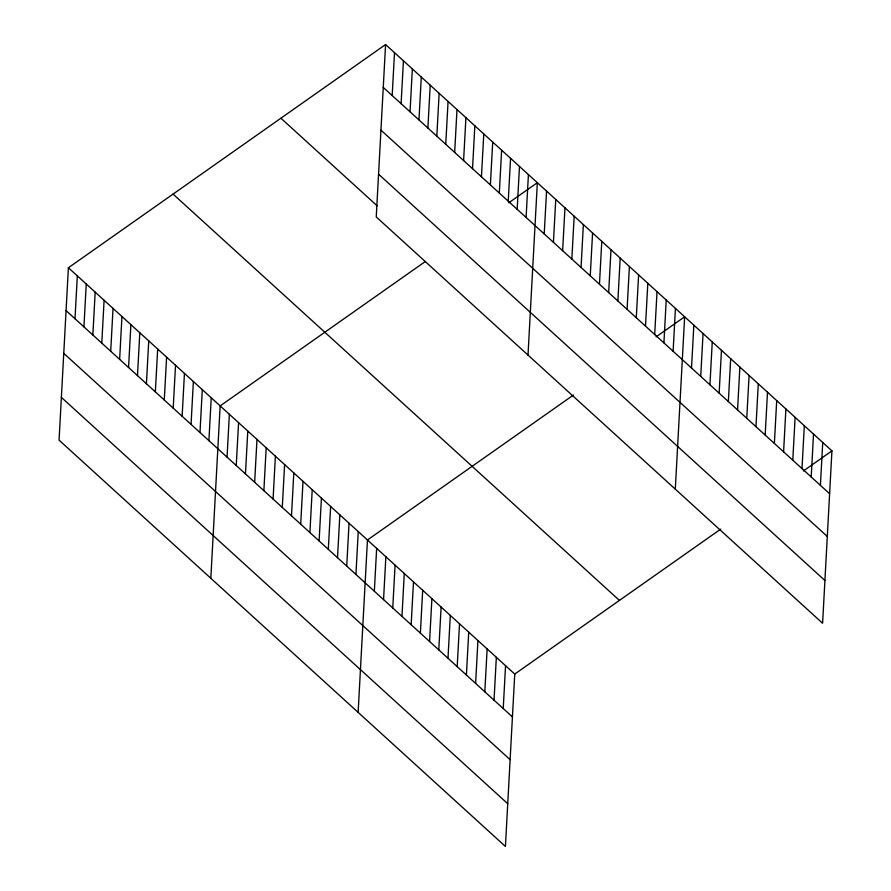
<?xml version="1.0" encoding="UTF-8"?>
<svg xmlns="http://www.w3.org/2000/svg" width="891" height="891" viewBox="0 0 891 891"><rect width="100%" height="100%" fill="white"/><g stroke="black" fill="none" stroke-linecap="round" stroke-linejoin="round"><path stroke-width="1.34" d="M68.395 267.757L59.062 440.143L505.42 846.45L514.753 674.064L68.395 267.757L385.58 44.55L831.938 450.857L822.605 623.243L376.247 216.936L385.58 44.55M75 318.744L77.328 275.887M83.932 326.874L86.249 284.006M92.853 334.994L95.181 292.137M101.786 343.124L104.102 300.256M110.707 351.254L113.034 308.386M119.639 359.374L121.956 316.517M128.56 367.504L130.888 324.636M137.492 375.623L139.809 332.766M146.425 383.754L148.741 340.897M155.346 391.884L157.674 349.016M164.278 400.003L166.595 357.146M173.199 408.134L175.527 365.265M182.132 416.264L184.448 373.396M191.053 424.383L193.38 381.526M199.985 432.514L202.302 389.645M208.906 440.633L211.234 397.776M210.822 578.281L220.155 405.906L425.04 261.72M227.049 457.139L229.366 414.282M236.249 465.525L238.576 422.657M245.459 473.901L247.776 431.044M254.659 482.287L256.987 439.419M263.87 490.663L266.186 447.805M273.08 499.049L275.397 456.181M282.28 507.425L284.608 464.567M291.491 515.8L293.807 472.943M300.69 524.186L303.018 481.318M309.901 532.562L312.218 489.705M319.101 540.948L321.428 498.08M328.311 549.324L330.639 506.467M337.522 557.71L339.839 514.842M346.722 566.086L349.049 523.229M355.932 574.461L358.249 531.604M358.126 712.366L367.46 539.979L573.436 395.036M392.185 95.537L394.501 52.68M374.343 591.223L376.659 548.366M401.106 103.668L403.434 60.8M383.553 599.61L385.87 556.741M410.038 111.787L412.355 68.93M418.97 119.917L421.287 77.06M392.753 607.985L395.081 565.128M427.892 128.048L430.219 85.18M401.964 616.372L404.28 573.503M436.824 136.167L439.14 93.31M411.163 624.747L413.491 581.89M445.745 144.297L448.073 101.429M420.374 633.122L422.69 590.265M454.677 152.417L456.994 109.56M429.585 641.509L431.901 598.641M463.598 160.547L465.926 117.69M438.784 649.884L441.112 607.027M472.531 168.677L474.847 125.809M447.995 658.271L450.311 615.403M481.452 176.797L483.78 133.94M457.194 666.646L459.522 623.789M490.384 184.927L492.701 142.07M466.405 675.033L468.722 632.165M499.316 193.057L501.633 150.189M475.616 683.408L477.932 640.551M508.238 201.177L510.554 158.32M484.815 691.784L487.143 648.926M517.17 209.307L519.486 166.439M494.026 700.17L496.343 657.302M526.091 217.426L528.419 174.569M503.226 708.545L505.553 665.688M528.007 355.075L537.34 182.7L508.794 202.78M544.223 233.943L546.551 191.075M553.434 242.319L555.75 199.461M562.633 250.694L564.961 207.837M571.844 259.081L574.172 216.212M581.055 267.456L583.371 224.599M590.254 275.842L592.582 232.974M599.465 284.218L601.781 241.361M608.664 292.604L610.992 249.736M617.875 300.98L620.192 258.123M627.086 309.355L629.402 266.498M636.285 317.742L638.613 274.874M645.496 326.117L647.813 283.26M654.696 334.504L657.023 291.635M663.906 342.879L666.223 300.022M673.117 351.266L675.434 308.397M675.3 489.159L684.644 316.784L656.099 336.865M691.527 368.016L693.844 325.159M700.727 376.403L703.055 333.535M709.938 384.778L712.254 341.921M719.148 393.165L721.465 350.297M728.348 401.54L730.676 358.683M737.559 409.927L739.875 367.059M746.758 418.302L749.086 375.445M755.969 426.678L758.286 383.821M765.18 435.064L767.496 392.196M774.379 443.44L776.707 400.582M783.59 451.826L785.907 408.958M792.79 460.202L795.117 417.344M802 468.588L804.317 425.72M811.211 476.963L813.528 434.095M820.411 485.339L822.738 442.482M514.753 674.064L720.73 529.12M803.392 470.949L831.938 450.857M383.253 87.407L829.621 493.725M380.947 130.153L827.305 536.46M378.552 174.191L824.921 580.498M280.91 118.213L377.127 205.788M173.066 194.093L619.423 600.411M66.079 310.614L512.436 716.932M63.762 353.359L510.12 759.667M61.379 397.397L507.736 803.704"/></g></svg>
